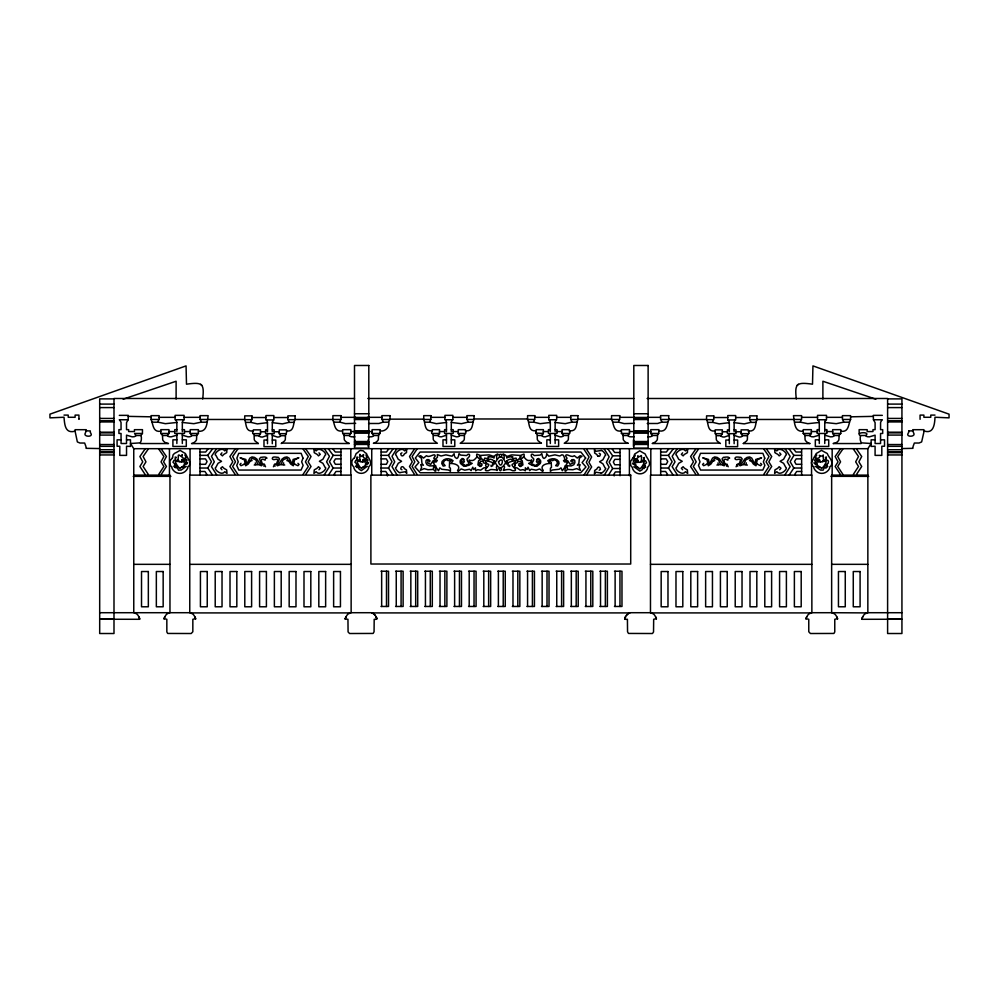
<?xml version="1.0" encoding="UTF-8"?>
<svg xmlns="http://www.w3.org/2000/svg" width="999" height="999" viewBox="0 0 999 999"><rect width="100%" height="100%" fill="white"/><g stroke="black" fill="none" stroke-linecap="round" stroke-linejoin="round"><path stroke-width="1.5" d="M811.862 612.712L832.167 612.712L834.215 613.736A5.894 5.894 0 0 1 835.976 615.459L836.8 616.883A13.274 13.274 0 0 1 837.499 618.643L834.777 619.293L834.764 631.942L833.928 633.453L810.414 633.516L808.778 631.768L808.765 619.293L806.031 618.643A13.274 13.274 0 0 1 806.73 616.883L807.554 615.459A5.894 5.894 0 0 1 809.315 613.736L811.862 612.712L811.9 475.124L650.474 475.124L650.474 612.712L653.046 613.736A5.894 5.894 0 0 1 654.807 615.459L655.619 616.883A13.274 13.274 0 0 1 656.331 618.643L653.671 619.293L653.533 631.942L652.472 633.516L628.471 633.441L627.547 631.768L627.422 619.293C621.503 620.579 627.622 612.412 630.706 612.712L650.474 612.712M887.611 619.243L901.935 619.243L862.012 619.293L862 618.643A13.274 13.274 0 0 1 862.699 616.883L863.523 615.459A5.894 5.894 0 0 1 865.271 613.736L867.844 612.712L867.869 475.124L831.643 475.124L831.643 612.712M920.067 419.33L920.067 415.097L923.888 415.097L923.888 417.282L930.781 417.282L930.781 415.097L934.989 415.097M633.041 458.329L634.702 454.046A6.781 6.781 0 0 1 636.213 453.096L639.71 450.824L643.531 453.059A7.692 7.692 0 0 1 645.217 454.033C646.565 458.304 652.822 463.199 647.464 467.42A6.181 6.181 0 0 1 647.352 468.931C644.255 475.474 635.739 475.474 632.654 468.931A6.181 6.181 0 0 1 632.542 467.507L632.305 467.257A5.432 5.432 0 0 1 630.781 465.409L630.406 461.625L632.966 457.917M493.756 460.976L493.031 460.214A6.581 6.581 0 0 0 491.895 459.565L489.985 459.165L488.573 459.965A6.793 6.793 0 0 0 487.812 460.739L487.674 460.539A1.936 1.936 0 0 1 487.562 459.153L488.149 458.229A4.483 4.483 0 0 1 488.686 457.729L487.974 456.905A17.62 17.62 0 0 1 489.123 456.568L492.944 457.33A21.841 21.841 0 0 1 494.068 458.042L494.068 458.042A27.984 27.984 0 0 1 493.806 457.018L494.043 456.106A7.642 7.642 0 0 1 494.617 456.143L494.642 456.131A10.202 10.202 0 0 1 495.429 455.094L497.477 454.033A1.836 1.836 0 0 1 498.039 454.258L497.814 454.458A3.172 3.172 0 0 0 496.69 456.243L496.603 457.305A4.87 4.87 0 0 0 496.79 458.466L496.89 458.728M128.147 419.755L119.306 419.755A8.979 8.979 0 0 1 120.105 420.629L121.041 422.415L121.054 429.657L118.918 429.657L118.918 433.466L121.054 433.466L121.054 443.506L126.511 443.506L126.511 435.164L132.205 436.838A53.759 53.759 0 0 0 134.103 436.738L135.552 436.176A6.893 6.893 0 0 0 135.951 435.601L134.54 433.466L142.432 433.466L142.482 429.657L134.428 429.682L134.428 431.556L128.646 431.556L128.646 429.657L126.511 429.657L126.511 422.639L128.147 419.755L128.272 415.359L119.306 415.359M635.739 464.81L635.739 464.722A4.308 4.308 0 0 0 635.664 464.085M244.73 419.468L200.025 419.468L200.025 415.646L208.167 415.646C206.968 421.516 207.667 432.292 198.414 431.218M621.366 430.956C613.049 432.38 613.998 423.788 611.488 419.155L578.109 419.155M637.899 460.052L637.886 460.015A3.447 3.447 0 0 1 637.949 460.576L637.175 461.151A12.25 12.25 0 0 1 635.951 461.276L634.877 460.814L636.076 460.314A22.915 22.915 0 0 1 637.35 460.077L638.811 462.35L640.259 462.287A7.555 7.555 0 0 0 640.796 461.638L641.695 460.302L645.554 460.764L646.515 462.712L644.243 464.91A3.609 3.609 0 0 0 642.732 467.657L642.17 469.705L639.897 471.091L633.865 466.745L638.236 467.619M912.611 430.906L912.761 429.695L923.975 429.695M820.366 461.813L815.808 462.25L814.622 460.352L815.134 459.44C816.583 458.116 821.353 458.341 819.342 455.369C819.829 455.394 822.664 457.242 823.226 454.957C822.914 458.466 823.188 460.926 827.634 460.302L828.471 461.138L828.196 463.261L825.411 465.234L823.126 470.154L820.491 470.079L815.334 466.283L819.929 467.157M720.416 443.544L717.132 441.009A7.58 7.58 0 0 1 716.32 439.672L716.083 434.952A9.103 9.103 0 0 0 715.484 434.016L714.735 430.981C707.255 431.943 708.653 423.539 706.568 419.468L669.018 419.468M262.862 464.11L264.398 464.36L263.861 466.196M725.536 464.11L727.072 464.36L726.822 465.084M363.349 459.577L363.873 459.602A22.14 22.14 0 0 1 365.135 459.84L366.308 460.339L365.259 460.801A11.826 11.826 0 0 1 364.048 460.676L363.286 460.102A3.509 3.509 0 0 1 363.349 459.577L362.45 461.875L361.126 461.888A7.53 7.53 0 0 1 360.502 461.163L359.89 459.902M283.641 462.849L283.404 464.523L281.406 464.747A2.248 2.248 0 0 1 281.056 464.41L283.192 459.752L286.8 458.241L290.746 464.098L293.331 465.771L294.58 459.827L298.876 457.804L293.107 459.44L292.295 464.235L289.048 458.091L286.938 456.93L284.403 457.417L282.118 458.991L278.471 464.56L277.522 464.498L277.647 463.274L279.508 458.878L278.259 457.342C276.698 457.48 272.265 455.831 272.24 458.628C273.626 462.025 280.694 454.745 276.224 464.348L277.435 465.759L281.019 464.385M746.315 462.849L746.066 464.523L744.08 464.747A2.248 2.248 0 0 1 743.718 464.41L745.866 459.752L749.475 458.241L753.421 464.098L756.006 465.771L757.242 459.827L761.55 457.804L755.768 459.44L754.957 464.235L751.723 458.091L749.612 456.93L747.077 457.417L744.779 458.991L741.133 464.56L740.197 464.498L740.309 463.274L742.182 458.878L740.921 457.342C739.372 457.442 734.877 455.919 734.914 458.628C736.288 462.025 743.368 454.745 738.898 464.348L740.097 465.759L743.693 464.385M641.458 460.264C641.695 450.736 640.996 459.115 637.674 455.831C639.597 458.741 635.114 458.603 633.678 459.902L633.191 460.814L634.328 462.712L638.648 462.275M182.043 459.577L182.605 459.615A25.287 25.287 0 0 1 183.953 459.852L185.215 460.352L184.091 460.814A13.574 13.574 0 0 1 182.805 460.689L181.98 460.114A3.284 3.284 0 0 1 182.043 459.59L181.081 461.888L179.545 461.813A7.667 7.667 0 0 1 178.983 461.176L178.346 459.915M537.986 461.825L537.05 462.437L536.413 461.376L537.662 459.353L539.31 460.252L539.185 462.987L534.877 465.809L533.741 464.46C527.684 465.746 537.012 459.39 532.479 457.804C529.895 455.357 531.518 452.26 534.24 455.556L540.197 455.082L541.808 453.671C541.945 454.133 542.694 460.876 545.454 457.567A6.918 6.918 0 0 0 546.478 455.719L546.678 453.708L548.788 456.193L554.895 454.857L559.765 455.994C564.123 452.31 564.098 457.842 565.034 459.877M823.276 459.915L822.627 461.176A7.667 7.667 0 0 1 822.065 461.813L820.566 461.9L819.005 459.615A25.287 25.287 0 0 0 817.657 459.852L816.383 460.439L817.519 460.814A13.574 13.574 0 0 0 818.818 460.689L819.63 460.114A3.284 3.284 0 0 0 819.567 459.59L819.567 459.577M169.455 612.712L167.395 613.736A5.894 5.894 0 0 0 165.634 615.459L164.823 616.883A13.274 13.274 0 0 0 164.111 618.643L166.833 619.293L166.845 631.942L167.682 633.453L191.196 633.516L192.832 631.768L192.844 619.293L195.592 618.643A13.274 13.274 0 0 0 194.88 616.883L194.068 615.459A5.894 5.894 0 0 0 192.308 613.736L189.76 612.712L99.688 612.712M345.167 619.018L347.952 619.293L348.077 631.942L349.588 633.516L373.139 633.441L374.063 631.768L374.188 619.293C380.107 620.579 374.001 612.412 370.904 612.712L351.136 612.712L348.564 613.736A5.894 5.894 0 0 0 346.803 615.459L345.991 616.883A13.274 13.274 0 0 0 345.279 618.643L345.167 619.018A12.987 12.987 0 0 1 345.991 616.883M368.494 462.612L368.494 462.587A12.213 12.213 0 0 1 368.169 463.598L365.547 464.872A13.149 13.149 0 0 0 364.985 465.684L362.749 467.282A3.147 3.147 0 0 0 361.85 468.081C361.863 470.929 353.883 458.641 358.841 461.388A29.708 29.708 0 0 1 360.826 461.575M187.562 462.624L187.575 462.599A11.613 11.613 0 0 1 187.225 463.611L184.403 464.885A13.149 13.149 0 0 0 183.804 465.684L181.406 467.295A3.297 3.297 0 0 0 180.444 468.094C180.382 470.866 171.853 458.566 177.21 461.401A34.116 34.116 0 0 1 179.345 461.588M451.298 435.164L456.306 436.838A41.746 41.746 0 0 0 457.979 436.738L459.253 436.176A7.23 7.23 0 0 0 459.652 435.502L458.266 433.466L458.266 429.657L465.434 429.657L465.434 431.106M734.128 435.377L739.148 437.05A41.746 41.746 0 0 0 740.808 436.938L742.082 436.376A7.23 7.23 0 0 0 742.494 435.701L741.096 433.666L741.096 429.857L748.263 429.857L748.263 431.306M882.317 415.359L873.351 415.359L873.351 417.395L873.463 419.755L882.317 419.755A8.979 8.979 0 0 0 881.518 420.629L880.581 422.415L880.556 429.657L882.691 429.657L882.691 433.466L880.556 433.466L880.556 443.506L875.099 443.506L875.099 435.164L869.405 436.838A53.759 53.759 0 0 1 867.507 436.738L866.058 436.176A6.893 6.893 0 0 1 865.671 435.601C871.465 431.468 854.108 431.93 860.589 435.864A10.502 10.502 0 0 0 860.214 437.574L860.276 439.885A13.599 13.599 0 0 0 861.35 442.857L871.128 443.519L867.869 448.688L867.869 475.274M824.749 435.164L830.444 436.838A53.759 53.759 0 0 0 832.342 436.738L833.778 436.176A7.093 7.093 0 0 0 834.24 435.502L832.666 433.466L832.666 429.657L840.808 429.657L840.808 433.466L832.666 433.466M357.992 457.23L357.255 458.116A1.523 1.523 0 0 0 357.13 458.516M503.933 458.728L504.02 458.466A4.87 4.87 0 0 0 504.22 457.305L504.133 456.243A3.172 3.172 0 0 0 503.009 454.458L502.772 454.258A1.836 1.836 0 0 1 503.346 454.033L505.382 455.094A10.202 10.202 0 0 1 506.181 456.131L506.206 456.143A7.642 7.642 0 0 1 506.78 456.106L507.005 457.018A27.984 27.984 0 0 1 506.755 457.967L506.743 458.042A21.841 21.841 0 0 1 507.879 457.33L511.688 456.568A17.62 17.62 0 0 1 512.862 456.88L512.125 457.729A4.483 4.483 0 0 1 512.662 458.229L513.261 459.153A1.936 1.936 0 0 1 513.136 460.539L513.024 460.739A6.793 6.793 0 0 0 512.25 459.965L510.826 459.165L508.916 459.565A6.581 6.581 0 0 0 507.779 460.214L507.08 461.001M275.075 466.196L274.563 464.348L276.086 464.11M737.749 466.196L737.237 464.348L738.748 464.11M99.688 448.563L86.089 448.326A20.854 20.854 0 0 0 85.877 446.353L84.653 443.044L79.932 443.019L77.36 441.933L75.025 430.906M644.218 458.991A1.511 1.511 0 0 0 644.093 458.591L644.417 457.467M176.299 457.242L175.512 458.129A1.449 1.449 0 0 0 175.387 458.516M726.623 465.522L726.535 466.196M826.235 458.516A1.449 1.449 0 0 0 826.111 458.129L826.435 457.005M479.57 456.943L480.169 456.306L480.969 456.943A2.597 2.597 0 0 1 480.869 457.779L479.508 458.891L478.271 458.017A3.784 3.784 0 0 1 477.922 457.367L476.948 456.431M399.937 472.639C399.6 473.776 393.369 467.195 396.191 467.27L398.214 463.324L401.586 461.288L398.214 459.253L396.191 455.307C393.181 454.582 401.411 445.879 404.645 450.886L406.743 449.188L406.506 451.923A3.884 3.884 0 0 1 406.518 452.597L404.233 454.033A2.622 2.622 0 0 1 403.084 455.644A1.374 1.374 0 0 1 401.173 455.244L400.711 453.658L401.948 452.822M601.198 450.474C601.66 449.275 607.754 455.856 604.969 455.781L602.934 459.727L599.562 461.763L602.934 463.811L604.969 467.757C608.004 467.732 601.46 474.013 601.223 473.114M386.963 475.412L387.575 474.225L385.789 471.466L381.094 471.466M387.425 475.886L388.024 474.7M206.169 475.424L206.805 474.238L204.932 471.478L199.975 471.478M666.845 475.424L667.482 474.238L665.609 471.478L660.664 471.478M381.094 468.032L388.511 468.032L392.008 461.675L388.449 455.357L381.094 455.357M620.067 455.831L612.712 455.831L609.153 462.15L612.649 468.506L620.067 468.506M199.975 468.032L207.78 468.032L211.463 461.688L207.717 455.369L199.975 455.369M660.664 468.032L668.468 468.032L672.152 461.688L668.406 455.369L660.664 455.369M272.777 421.029L273.738 419.955L273.838 415.559L265.946 415.559L265.946 419.955L273.738 419.955M340.959 455.369L333.204 455.369L329.458 461.688L333.142 468.032L340.959 468.032M801.635 455.369L793.893 455.369L790.147 461.688L793.83 468.032L801.635 468.032M604.283 475.162L609.153 467.132L606.418 462.312L609.153 456.793L604.283 449.15M584.19 474.7L589.06 466.958L586.313 462.3L589.06 456.98L584.19 449.612M586.775 474.7L591.645 466.958L588.911 462.3L591.645 456.98L586.775 449.612M608.291 475.387L612.649 468.506M396.865 448.676L392.008 456.318L394.742 461.838L392.008 466.658L396.865 474.675M324.338 474.687L329.458 466.67L326.573 461.85L329.458 456.331L324.338 448.688M785.027 474.687L790.147 466.67L787.262 461.85L790.147 456.331L785.027 448.688M158.816 474.238L163.898 466.496L161.039 461.838L163.898 456.518L158.816 449.15M161.351 474.238L166.433 466.496L163.574 461.838L166.433 456.518L161.351 449.15M853.433 474.238L858.516 466.496L855.656 461.838L858.516 456.518L853.433 449.15M856.643 474.238L861.712 466.496L858.853 461.838L861.712 456.518L856.643 449.15M251.698 419.667L250.986 421.391A2.36 2.36 0 0 0 251.124 422.427L257.355 423.888L267.52 422.664A5.582 5.582 0 0 0 266.346 419.942M430.694 419.468L429.982 421.191A2.36 2.36 0 0 0 430.119 422.215L436.351 423.688L446.516 422.452M534.527 419.468L533.828 421.191A2.36 2.36 0 0 0 533.966 422.215L540.184 423.688L550.349 422.452A6.219 6.219 0 0 0 549.85 420.829L548.876 419.755L548.776 415.359L556.668 415.359L556.668 419.755L548.876 419.755M713.523 419.667L712.824 421.391A2.36 2.36 0 0 0 712.961 422.427L719.18 423.888L729.345 422.664M414.373 449.138L409.515 456.506L412.25 461.825L409.515 466.483L414.373 474.225M416.958 449.138L412.1 456.506L414.835 461.825L412.1 466.483L416.958 474.225M500.487 457.055C495.704 454.046 504.82 452.784 500.849 456.993C498.351 454.72 491.383 471.253 494.368 460.839C499.175 471.091 502.16 468.943 506.78 460.889C507.854 470.404 503.821 455.556 500.487 456.968M303.172 474.238L308.291 466.496L305.419 461.838L308.291 456.518L303.172 449.15M305.894 474.238L311.026 466.496L308.142 461.838L311.026 456.518L305.894 449.15M763.86 474.238L768.98 466.496L766.096 461.838L768.98 456.518L763.86 449.15M766.583 474.238L771.703 466.496L768.818 461.838L771.703 456.518L766.583 449.15M328.546 474.925L333.142 468.032M789.235 474.925L793.83 468.032M216.596 448.688L211.463 456.331L214.348 461.85L211.463 466.67L216.596 474.687M677.272 448.688L672.152 456.331L675.037 461.85L672.152 466.67L677.272 474.687M536.725 459.415L538.673 458.466L540.459 460.364A3.971 3.971 0 0 1 540.234 463.548L536.925 466.333L532.38 465.422A63.299 63.299 0 0 1 529.92 464.148L528.633 463.336A2.76 2.76 0 0 0 529.52 463.236L530.956 462.05A5.869 5.869 0 0 0 531.543 460.776L531.73 459.84A3.771 3.771 0 0 1 530.781 460.489L528.059 460.477A9.016 9.016 0 0 1 526.298 459.577L524.45 457.642A4.371 4.371 0 0 0 523.701 456.955L522.889 457.367A3.784 3.784 0 0 1 522.539 458.017L521.316 458.891L519.942 457.779A2.597 2.597 0 0 1 519.855 456.943L520.641 456.306L521.253 456.943M144.98 449.15L139.897 456.518L142.757 461.838L139.897 466.496L144.98 474.238M148.189 449.15L143.107 456.518L145.966 461.838L143.107 466.496L148.189 474.238M840.259 449.15L835.176 456.518L838.036 461.838L835.176 466.496L840.259 474.238M842.806 449.15L837.724 456.518L840.584 461.838L837.724 466.496L842.806 474.238M235.027 449.15L229.907 456.518L232.792 461.838L229.907 466.496L235.027 474.238M237.75 449.15L232.63 456.518L235.514 461.838L232.63 466.496L237.75 474.238M695.716 449.15L690.596 456.518L693.481 461.838L690.596 466.496L695.716 474.238M698.438 449.15L693.318 456.518L696.203 461.838L693.318 466.496L698.438 474.238M253.346 431.306L253.346 429.857L260.514 429.857L260.514 433.666L259.116 435.701A7.23 7.23 0 0 0 259.528 436.376L260.801 436.938A41.746 41.746 0 0 0 262.475 437.05L267.482 435.377M432.342 431.106L432.342 429.657L439.51 429.657L439.51 433.466L438.111 435.502A7.23 7.23 0 0 0 438.524 436.176L439.797 436.738A41.746 41.746 0 0 0 441.471 436.838L446.478 435.164M536.188 431.106L536.188 429.657L543.356 429.657L543.356 433.466L541.957 435.502A7.23 7.23 0 0 0 542.37 436.176L543.643 436.738A41.746 41.746 0 0 0 545.304 436.838L550.324 435.164M715.184 431.306L715.184 429.857L722.352 429.857L722.352 433.666L720.953 435.701A7.23 7.23 0 0 0 721.365 436.376L722.639 436.938A41.746 41.746 0 0 0 724.3 437.05L729.32 435.377M388.449 455.357L393.144 448.676M388.898 448.676L386.488 452.023L381.268 452.023M434.827 467.057L435.152 467.994L436.213 467.345L435.676 465.721L433.791 465.571L433.366 469.33L435.064 471.191L435.864 470.941L435.714 469.493A1.361 1.361 0 0 1 436.538 468.019L438.499 470.754L439.822 467.857L441.708 469.28L448.489 469.992L450.449 471.278L450.362 468.094L449.338 467.42L449.587 462.2L451.198 460.414L448.064 460.676L446.865 459.69L444.418 460.639L443.206 463.174L445.167 465.684L443.194 466.083L441.783 463.586L442.107 461.476C444.592 457.879 449.937 458.004 453.071 460.664L450.861 463.524C453.821 463.261 461.838 465.259 457.567 470.517L458.191 471.466L461.138 468.931L464.76 470.167L469.642 469.243L471.141 470.654L472.777 467.207L473.701 469.605L475.462 467.794L475.624 470.841L477.684 469.642L480.631 470.167L483.741 467.932L486.463 467.457L485.614 465.272L486.313 463.349L483.853 463.074L482.792 461.263L480.919 461.263L478.896 463.648L480.107 465.659L481.53 465.571A2.685 2.685 0 0 0 481.905 465.059L481.98 463.911L480.819 463.474A1.698 1.698 0 0 0 480.369 463.723L480.369 463.723M578.109 418.968C576.011 423.414 577.497 431.605 569.942 430.769M757.105 419.18C755.007 423.613 756.493 431.818 748.938 430.981M207.717 455.369L212.675 448.688M668.406 455.369L673.363 448.688M158.928 419.468L158.129 421.191A2.098 2.098 0 0 0 158.292 422.215L165.359 423.688L176.898 422.452A5.295 5.295 0 0 0 175.562 419.742M340.809 419.468L340.01 421.191A2.098 2.098 0 0 0 340.172 422.215L345.467 423.613L355.694 423.339M619.48 419.468L618.681 421.191A2.098 2.098 0 0 0 618.831 422.215L624.138 423.613L634.365 423.339M801.348 419.468L800.549 421.191A2.098 2.098 0 0 0 800.711 422.215L807.779 423.688L819.317 422.452A5.682 5.682 0 0 0 818.743 420.829L817.657 419.755L826.498 419.755L826.498 415.359L817.532 415.359L817.532 419.755M923.975 430.906C933.516 434.365 934.702 424.363 934.989 417.245L949.05 417.857L949.05 414.16L812.936 365.896L812.512 384.19C796.528 381.968 794.542 383.466 796.303 398.951M208.192 448.688L205.657 452.023L200.162 452.023M668.88 448.688L666.345 452.023L660.851 452.023M465.884 430.644L465.884 433.004L464.935 434.09A8.829 8.829 0 0 0 464.485 434.827L464.285 439.46A7.58 7.58 0 0 1 463.486 440.809L460.202 443.281L541.421 443.269M523.601 456.893L523.876 456.431A2.71 2.71 0 0 0 524.1 455.869A2.248 2.248 0 0 0 524.175 454.97A2.572 2.572 0 0 0 523.926 454.108L520.491 455.444L511.875 454.882A18.132 18.132 0 0 0 508.528 455.969L507.23 456.605M168.956 433.466L160.814 433.466L160.814 429.657L168.956 429.657L168.956 433.466L167.37 435.502A7.093 7.093 0 0 0 167.832 436.176L169.281 436.738A53.759 53.759 0 0 0 171.179 436.838L176.86 435.164M344.368 435.452A77.035 77.035 0 0 0 349.063 435.477L350.836 433.466L350.836 429.657L342.694 429.657L342.694 431.106M621.49 433.191L621.353 429.657L629.495 429.657L629.495 433.466L627.909 435.502A7.093 7.093 0 0 0 628.371 436.176L629.82 436.738A53.759 53.759 0 0 0 631.718 436.838L634.128 436.763M743.256 443.544L810.139 443.544L809.078 443.306A11.776 11.776 0 0 1 807.929 442.719A7.093 7.093 0 0 1 806.593 441.77A7.443 7.443 0 0 1 805.107 439.922L804.869 435.289A8.654 8.654 0 0 0 804.345 434.553L803.271 433.529L803.233 429.657L811.375 429.657L811.375 433.466L809.789 435.502A7.093 7.093 0 0 0 810.251 436.176L811.7 436.738A53.759 53.759 0 0 0 813.598 436.838L819.292 435.164M273.414 466.77L274.538 464.36M736.088 466.77L737.212 464.36M257.892 464.41L255.744 459.752L252.148 458.241L248.202 464.098L245.617 465.771L244.368 459.827L240.06 457.804L245.841 459.44L246.653 464.235L249.9 458.091L252.01 456.93L254.545 457.417L256.83 458.991L260.477 464.56L261.426 464.498L261.301 463.274L259.428 458.878L260.689 457.342C262.512 457.38 265.522 456.193 266.983 458.116C264.098 458.541 265.672 459.727 265.135 460.127C260.727 457.53 260.439 460.402 262.725 464.348L261.513 465.759L257.917 464.385A2.248 2.248 0 0 1 257.542 464.747L255.544 464.523L255.307 462.887M720.566 464.41L718.418 459.752L714.809 458.241L710.863 464.098L708.279 465.771L707.042 459.827L702.734 457.804L708.516 459.44L709.327 464.235L712.562 458.091L714.672 456.93L717.207 457.417L719.505 458.991L723.151 464.56L724.088 464.498L723.975 463.274L722.102 458.878L723.351 457.342C725.174 457.38 728.196 456.193 729.645 458.116C726.773 458.541 728.333 459.727 727.809 460.127C723.401 457.53 723.101 460.402 725.386 464.348L724.188 465.759L720.591 464.385A2.248 2.248 0 0 1 720.204 464.747L718.219 464.523L717.981 462.887M669.018 419.155C666.795 423.951 667.394 432.317 659.228 430.956L658.329 434.003A9.041 9.041 0 0 0 657.617 434.94L657.33 439.647A7.443 7.443 0 0 1 655.844 441.508L655.232 442.008A11.776 11.776 0 0 1 653.358 443.044L652.484 443.306M850.586 419.468L842.444 419.468L842.444 415.646L850.586 415.646L850.586 419.468C848.263 424.213 849 432.592 840.808 431.218M481.493 465.621L480.194 466.558L477.897 464.897L478.571 460.739L481.73 458.728L483.853 460.651L484.74 458.116L487.774 458.703M288.087 419.667L288.798 421.391A2.36 2.36 0 0 1 288.661 422.427L282.43 423.888L272.265 422.664A6.219 6.219 0 0 1 272.777 421.029M284.715 465.047L283.054 464.747M570.928 419.468L571.628 421.191A2.36 2.36 0 0 1 571.49 422.215L565.272 423.688L555.107 422.452A5.582 5.582 0 0 1 556.281 419.742M747.389 465.047L745.716 464.747M244.493 463.598L244.418 463.673A19.331 19.331 0 0 1 243.519 464.572L241.021 465.696L239.897 464.498L241.009 463.324M707.155 463.598L707.08 463.673A19.331 19.331 0 0 1 706.193 464.572L703.683 465.696L702.559 464.498L703.683 463.324M366.046 458.529L366.096 458.466A29.033 29.033 0 0 0 366.933 457.53L366.121 455.407A3.109 3.109 0 0 1 366.046 454.845L366.258 454.682M184.94 458.541L185.002 458.479A29.833 29.833 0 0 0 185.901 457.542L186.351 456.93L185.027 455.419A2.91 2.91 0 0 1 184.94 454.857L185.165 454.695M497.14 466.308C494.393 466.733 499.95 472.452 495.766 469.842C494.13 469.792 490.509 469.18 490.072 469.817L488.336 470.679C479.82 471.753 492.819 464.11 487.45 464.06C482.18 458.166 487.375 460.926 492.432 462.5L492.844 465.646L491.171 466.508L491.058 465.159M183.966 419.755L175.112 419.755L175.112 415.359L184.078 415.359L184.078 419.755L182.867 420.829A5.682 5.682 0 0 0 182.293 422.452L193.831 423.688L200.899 422.215A2.098 2.098 0 0 0 201.061 421.191L200.262 419.468M515.197 465.272L514.36 467.457L517.082 467.932L520.192 470.167L523.126 469.642L525.374 470.791L525.349 467.794L527.11 469.605L528.034 467.207L529.67 470.654L531.181 469.243L536.063 470.167L539.672 468.931L542.619 471.466L543.256 470.517C538.985 465.259 546.99 463.261 549.962 463.524L547.752 460.664C550.886 458.004 556.231 457.879 558.703 461.476L559.028 463.586L557.629 466.083L555.644 465.684L557.604 463.174L556.393 460.639L553.958 459.69L552.747 460.676L551.298 459.99L549.3 460.714L551.223 462.2L551.473 467.42L550.449 468.094L550.362 471.278L552.335 469.992L559.115 469.28L560.988 467.857L562.312 470.754L564.285 468.019A1.361 1.361 0 0 1 565.097 469.493L564.947 470.941L565.746 471.191L567.444 469.33L567.032 465.571L565.134 465.721L564.597 467.345L565.659 467.994L565.983 467.057M748.888 433.279L747.989 434.303A8.829 8.829 0 0 0 747.539 435.04L747.352 439.672A7.58 7.58 0 0 1 746.54 441.009L743.381 443.456M136.214 435.477A76.985 76.985 0 0 0 140.759 435.452L142.432 433.466M255.894 464.747L254.221 465.047M718.568 464.747L716.895 465.047M840.733 433.529L839.659 434.553A9.353 9.353 0 0 0 839.185 435.214L838.873 439.96A7.443 7.443 0 0 1 837.337 441.845A7.08 7.08 0 0 1 835.963 442.782L833.129 443.544L861.175 443.544M182.33 435.164L188.024 436.838A53.759 53.759 0 0 0 189.922 436.738L191.358 436.176A7.093 7.093 0 0 0 191.82 435.502L190.247 433.466L190.247 429.657L198.389 429.657L198.414 433.466L197.278 434.553A8.654 8.654 0 0 0 196.741 435.289L196.503 439.922A7.443 7.443 0 0 1 195.017 441.77A7.093 7.093 0 0 1 193.681 442.719A11.776 11.776 0 0 1 192.532 443.306L191.546 443.568L258.366 443.544M380.182 433.254L379.108 434.278A8.654 8.654 0 0 0 378.584 435.015L378.346 439.647A7.443 7.443 0 0 1 376.86 441.508A7.093 7.093 0 0 1 375.524 442.457A11.776 11.776 0 0 1 374.375 443.044L373.389 443.294L437.362 443.269L434.066 440.809A7.58 7.58 0 0 1 433.266 439.46L433.067 434.927A8.829 8.829 0 0 0 432.617 434.103L431.668 433.004L431.668 430.644M252.073 460.601L249.825 461.101M714.747 460.601L712.499 461.101M477.11 456.955L477.247 456.868A4.371 4.371 0 0 0 476.361 457.642L474.513 459.577A9.016 9.016 0 0 1 472.764 460.477L470.029 460.489A3.771 3.771 0 0 1 469.18 459.927L469.28 460.776A5.869 5.869 0 0 0 469.855 462.05L471.303 463.236A2.76 2.76 0 0 0 472.19 463.336L470.904 464.148A63.299 63.299 0 0 1 468.431 465.422L463.886 466.333L460.589 463.548A3.971 3.971 0 0 1 460.364 460.364L462.15 458.466L464.098 459.415M281.194 443.544L284.49 441.009A7.58 7.58 0 0 0 285.289 439.672L285.539 434.952A9.103 9.103 0 0 1 286.139 434.016L286.888 430.981C294.355 431.943 292.957 423.539 295.055 419.468L332.592 419.468M645.292 465.734L645.317 465.721A5.007 5.007 0 0 0 644.967 465.959L644.705 466.658A7.068 7.068 0 0 1 644.655 467.32A5.644 5.644 0 0 1 644.442 467.969L643.868 468.643L642.732 467.657M827.384 465.259L827.359 465.272A5.295 5.295 0 0 0 827.022 465.497L826.747 466.196A6.718 6.718 0 0 1 826.697 466.858A5.445 5.445 0 0 1 826.473 467.495L825.861 468.181L824.674 467.195M289.111 461.101L286.863 460.601M751.785 461.101L749.537 460.601M564.51 460.077L563.498 460.589L564.61 461.975C572.714 461.638 559.79 466.183 571.278 465.909L573.801 464.76L574.875 462.674L574.787 460.626L573.801 459.627L571.965 459.677M123.164 399.2L176.111 381.243L176.111 399.051M644.655 467.332L645.679 466.983M826.697 466.858L827.771 466.521M513.036 458.703L516.071 458.116L516.958 460.651L519.08 458.728L522.24 460.739L522.927 464.897L520.629 466.558L519.33 465.621A2.685 2.685 0 0 1 518.918 465.059L518.831 463.911L520.004 463.474A1.698 1.698 0 0 1 520.454 463.723L520.479 463.761M78.933 419.33L79.308 418.643M429.558 461.838L430.007 460.689L428.284 460.239L427.647 462.862L430.669 464.435L433.141 460.639L435.214 460.614L433.791 458.191L435.239 455.919C434.827 452.435 429.333 458.479 426.436 455.719L423.564 458.042L420.641 455.681L418.843 456.268L421.466 458.279L421.953 463.411L423.426 465.222L420.666 464.635L421.665 467.182L420.354 470.354L424.1 468.618L427.972 469.717L433.067 469.455M362.6 461.8L366.845 462.237L367.957 460.339L367.482 459.428C366.059 458.129 361.663 458.241 363.561 455.357L363.549 454.595L361.276 456.481L359.852 454.308L359.84 459.79L355.831 460.289L354.882 462.237C356.668 463.074 360.09 468.918 356.905 467.495A5.719 5.719 0 0 1 356.705 466.858A7.193 7.193 0 0 1 356.655 466.183L356.393 465.484A4.92 4.92 0 0 0 356.081 465.259L356.081 465.259M181.681 467.157L186.214 466.421L181.131 470.079L178.484 470.154C177.21 466.758 176.648 468.294 175.15 467.495A5.445 5.445 0 0 1 174.925 466.87A6.718 6.718 0 0 1 174.875 466.196L174.588 465.497A5.295 5.295 0 0 0 174.251 465.272L174.251 465.272M599.2 470.229L600.449 469.405L599.974 467.807A1.374 1.374 0 0 0 598.076 467.407M221.94 452.834L220.679 454.383L222.452 455.881C223.976 453.746 225.1 453.833 226.761 452.609A3.696 3.696 0 0 0 226.748 451.973L226.998 449.2L224.787 450.899C221.503 445.741 212.612 454.695 215.884 455.319L218.019 459.265L221.566 461.301L218.019 463.336L215.884 467.282C212.949 468.231 221.266 476.673 224.787 471.703L226.998 473.401L226.736 470.666A3.696 3.696 0 0 0 226.761 469.992C225.087 468.756 223.963 468.856 222.452 466.72L220.679 468.219L221.94 469.767M318.981 469.767L320.254 468.219L318.469 466.72C316.995 468.818 315.809 468.781 314.173 469.992A3.696 3.696 0 0 0 314.185 470.629L313.936 473.401L316.146 471.703C319.48 476.823 328.271 467.982 325.05 467.282L322.914 463.336L319.368 461.301L322.914 459.265L325.05 455.319C328.234 454.545 319.48 445.816 316.146 450.899L313.936 449.2L314.185 451.973A3.696 3.696 0 0 0 314.173 452.609C315.759 453.896 317.02 453.696 318.469 455.881L320.254 454.383L318.981 452.834M682.629 452.834L681.355 454.383L683.141 455.881C684.59 453.696 685.851 453.896 687.449 452.609A3.696 3.696 0 0 0 687.424 451.973L687.674 449.2L685.476 450.899C682.18 445.916 673.326 454.582 676.56 455.319L678.696 459.265L682.255 461.301L678.696 463.336L676.56 467.282C673.613 468.206 681.955 476.698 685.476 471.703L687.674 473.401L687.424 470.666A3.696 3.696 0 0 0 687.449 469.992C685.776 468.781 684.652 468.843 683.141 466.72L681.355 468.219L682.629 469.767M779.67 469.767L780.943 468.219L779.158 466.72C777.672 468.818 776.498 468.781 774.849 469.992A3.696 3.696 0 0 0 774.874 470.629L774.625 473.401L776.822 471.703C780.406 476.673 788.698 468.181 785.738 467.282L783.603 463.336L780.057 461.301L783.603 459.265L785.738 455.319C788.948 454.62 780.169 445.766 776.822 450.899L774.625 449.2L774.874 451.973A3.696 3.696 0 0 0 774.849 452.609C776.448 453.896 777.709 453.696 779.158 455.881L780.943 454.383L779.67 452.834M601.173 473.051L595.941 472.227L594.405 473.863L594.655 471.128A3.884 3.884 0 0 1 594.63 470.454L596.915 469.018A2.622 2.622 0 0 1 598.076 467.407M100.037 421.953L113.998 421.928M293.868 422.315L293.606 422.327A52.31 52.31 0 0 1 288.961 422.377M472.989 422.09L472.602 422.127A52.31 52.31 0 0 1 467.957 422.177M576.698 422.102L576.435 422.127A52.31 52.31 0 0 1 571.79 422.177M755.831 422.302L755.431 422.327A52.31 52.31 0 0 1 750.786 422.377M206.968 422.09L206.518 422.127A67.433 67.433 0 0 1 201.249 422.177M423.501 419.155L390.122 419.155L388.399 422.127A67.433 67.433 0 0 1 383.129 422.177M667.507 422.09L667.057 422.127A67.433 67.433 0 0 1 661.788 422.177M849.387 422.09L848.938 422.127A67.433 67.433 0 0 1 843.668 422.177M258.966 435.676L259.016 435.676A59.753 59.753 0 0 1 254.82 435.651M437.962 435.477L438.012 435.477A59.753 59.753 0 0 1 433.816 435.452M541.795 435.477L541.845 435.477A59.753 59.753 0 0 1 537.662 435.452M720.791 435.676L720.841 435.676A59.753 59.753 0 0 1 716.658 435.651M167.183 435.477L167.245 435.477A77.035 77.035 0 0 1 162.487 435.452M627.784 435.477L627.722 435.477A77.035 77.035 0 0 1 623.026 435.452M809.602 435.477L809.665 435.477A77.035 77.035 0 0 1 804.907 435.452M354.907 436.85L353.047 436.838A53.759 53.759 0 0 1 351.161 436.738L349.712 436.176A7.093 7.093 0 0 1 349.25 435.502L349.25 435.502M647.889 436.863L648.563 436.838A53.759 53.759 0 0 0 650.461 436.738L651.91 436.176A7.093 7.093 0 0 0 652.372 435.502L650.786 433.466L650.786 429.657L658.928 429.657L658.928 431.106M850.586 416.82L873.351 416.371M652.297 443.544L719.617 443.094M380.257 430.956C385.227 431.83 389.76 427.01 388.773 422.115M465.884 430.769C473.476 431.655 471.915 423.289 474.125 418.968L527.497 418.968C529.757 423.289 528.096 431.643 535.739 430.769M133.217 476.361L170.904 476.323M354.495 398.489L113.998 398.489L113.998 633.516L99.688 633.516L99.688 398.888L113.998 398.888M367.807 398.489L633.803 398.489M647.115 398.489L887.611 398.489L887.611 633.516L901.935 633.516L901.935 398.888L887.611 398.888M99.688 404.096L113.998 404.096M887.611 404.096L901.935 404.096M99.688 407.592L113.998 407.592M887.611 407.592L901.935 407.592M354.495 413.748L368.806 413.748M633.803 413.748L648.126 413.748M64.011 415.097L68.219 415.097L68.219 417.282L75.112 417.282L75.112 415.097L78.933 415.097L78.933 418.756M159.166 417.332L175.112 417.332M184.078 417.332L200.025 417.332M341.046 417.332L355.544 417.332M367.407 417.332L381.905 417.332M430.894 417.332L444.942 417.332M452.834 417.332L466.883 417.332M534.74 417.332L548.776 417.332M556.668 417.332L570.716 417.332M619.705 417.332L634.203 417.332M647.514 417.332L660.564 417.332M801.585 417.332L817.532 417.332M826.498 417.332L842.444 417.332M251.898 417.532L265.946 417.532M273.838 417.532L287.887 417.532M354.495 417.445L368.806 417.445M633.803 417.445L648.126 417.445M713.736 417.532L727.771 417.532M735.664 417.532L749.712 417.532M99.688 418.431L113.998 418.431M887.611 418.431L901.935 418.431M354.495 418.743L368.806 418.743M633.803 418.743L648.126 418.743M151.024 419.468L159.166 419.468L159.166 415.646L151.024 415.646L151.024 419.468C153.346 424.213 152.61 432.592 160.814 431.218M354.495 419.53L368.806 419.53M633.803 419.53L648.126 419.53M756.88 419.468L801.585 419.468L801.585 415.646L793.443 415.646C794.592 421.541 793.968 432.28 803.208 431.218M99.688 420.766L113.998 420.766M887.611 420.766L901.935 420.766M887.611 421.928L901.935 421.928M75.025 429.695L86.239 429.695L86.389 430.906M176.86 429.657L174.738 429.657L174.738 433.466L184.465 433.466L184.465 429.657L182.33 429.657M446.478 429.657L444.605 429.657L444.605 433.466L453.171 433.466L453.171 429.657L451.298 429.657M550.324 429.657L548.439 429.657L548.439 433.466L557.005 433.466L557.005 429.657L555.132 429.657M819.292 429.657L817.157 429.657L817.157 433.466L826.885 433.466L826.885 429.657L824.749 429.657M267.482 429.857L265.609 429.857L265.609 433.666L274.176 433.666L274.176 429.857L272.302 429.857M729.32 429.857L727.434 429.857L727.434 433.666L736.001 433.666L736.001 429.857L734.128 429.857M354.495 430.794L368.806 430.794M633.803 430.794L648.126 430.794M168.956 431.556L174.738 431.556M184.465 431.556L190.247 431.556M350.836 431.556L355.169 431.556M367.782 431.556L372.115 431.556M439.51 431.556L444.605 431.556M453.171 431.556L458.266 431.556M543.356 431.556L548.439 431.556M557.005 431.556L562.1 431.556M629.495 431.556L633.828 431.556M647.889 431.556L650.786 431.556M811.375 431.556L817.157 431.556M826.885 431.556L832.666 431.556M260.514 431.768L265.609 431.768M274.176 431.768L279.27 431.768M722.352 431.768L727.434 431.768M736.001 431.768L741.096 431.768M99.688 432.205L113.998 432.205M354.495 432.255L368.806 432.255M633.803 432.255L648.126 432.255M887.611 432.205L901.935 432.205M99.688 432.879L113.998 432.879M887.611 432.879L901.935 432.879M354.495 433.179L368.806 433.179M535.739 430.644L535.851 433.004M633.803 433.179L648.126 433.179M252.672 433.216L252.672 430.856M380.119 433.191L380.257 429.657L372.115 429.657L372.115 433.466L373.713 435.464A7.093 7.093 0 0 1 373.239 436.176L371.79 436.738A53.759 53.759 0 0 1 369.905 436.838L368.044 436.85M748.825 433.216L748.938 430.856M190.247 433.466L198.414 433.466M332.592 419.155C334.827 423.951 334.228 432.317 342.382 430.956L342.732 433.466L350.836 433.466M372.115 433.466L380.132 433.466M432.455 433.466L439.51 433.466M458.266 433.466L465.309 433.466M535.789 433.067L543.356 433.466M569.268 431.106L569.268 429.657L562.1 429.657L562.1 433.466L569.155 433.466M621.49 433.466L629.495 433.466M650.786 433.466L658.791 433.466M803.208 433.466L811.375 433.466M253.459 433.666L260.514 433.666M286.438 431.306L286.438 429.857L279.27 429.857L279.27 433.666L286.313 433.666M715.296 433.666L722.352 433.666M741.096 433.666L748.151 433.666M99.688 435.077L113.998 435.077M887.611 435.077L901.935 435.077M121.054 439.835L117.083 439.835L117.083 446.241L119.805 446.241L119.805 455.382L126.536 455.382L126.536 446.241L130.482 446.441L130.482 439.835L126.511 439.835M176.86 439.835L172.902 439.835L172.902 446.441L186.301 446.441L186.301 439.835L182.33 439.835M446.478 439.835L442.982 439.835L442.982 446.441L454.782 446.441L454.782 439.835L451.298 439.835M550.324 439.835L546.828 439.835L546.828 446.441L558.628 446.441L558.628 439.835L555.132 439.835M819.292 439.835L815.321 439.835L815.321 446.441L828.72 446.441L828.72 439.835L824.749 439.835M875.099 439.835L871.128 439.835L871.14 446.441L875.087 446.241L875.087 455.382L881.817 455.382L881.817 446.241L884.527 446.241L884.527 439.835L880.556 439.835M267.482 440.047L263.986 440.047L263.986 446.653L275.786 446.653L275.786 440.047L272.302 440.047M729.32 440.047L725.823 440.047L725.823 446.653L737.624 446.653L737.624 440.047L734.128 440.047M354.495 441.521L368.806 441.521M633.803 441.521L648.126 441.521M354.495 442.632L368.806 442.632M633.803 442.632L648.126 442.632M140.447 443.544L168.481 443.544L165.647 442.782A7.08 7.08 0 0 1 164.286 441.845A7.443 7.443 0 0 1 162.737 439.96L162.437 435.214A9.353 9.353 0 0 0 161.95 434.553L160.876 433.529M354.495 444.056L368.806 444.056M633.803 444.056L648.126 444.056M99.688 444.555L113.998 444.555M354.495 444.455L368.806 444.455M633.803 444.455L648.126 444.455M887.611 444.555L901.935 444.555M99.688 446.341L113.998 446.341M887.611 446.341L901.935 446.341M902.072 448.563L912.911 448.326A20.854 20.854 0 0 1 913.123 446.353L914.347 443.044L919.068 443.019L921.64 441.933L924.087 431.206M140.934 435.576L141.034 435.864A10.502 10.502 0 0 1 141.396 437.574L141.334 439.885A13.599 13.599 0 0 1 140.26 442.857L130.482 443.519L133.754 448.688L867.869 448.688M99.688 449.737L113.998 449.737M887.611 449.737L901.935 449.737M99.688 451.81L113.998 451.81M887.611 451.81L901.935 451.81M340.759 452.023L335.277 452.023L332.729 448.688M801.448 452.023L795.953 452.023L793.418 448.688M619.88 452.497L614.672 452.497L612.262 449.15M99.688 452.672L113.998 452.672M887.611 452.672L901.935 452.672M99.688 454.945L113.998 454.945M887.611 454.945L901.935 454.945M200.162 458.891L205.469 458.891L207.08 461.55L205.557 464.298L199.975 464.298M340.759 458.891L335.464 458.891L333.841 461.55L335.364 464.298L340.959 464.298M381.268 458.878L386.301 458.878L387.837 461.538L386.401 464.285L381.094 464.285M660.851 458.891L666.146 458.891L667.769 461.55L666.246 464.298L660.664 464.298M801.448 458.891L796.153 458.891L794.53 461.55L796.053 464.298L801.635 464.298M619.88 459.353L614.847 459.353L613.311 462.013L614.76 464.76L620.067 464.76M340.959 471.478L336.001 471.478L334.128 474.238L334.765 475.424M801.635 471.478L796.69 471.478L794.817 474.238L795.454 475.424M620.067 471.94L615.359 471.94L613.586 474.7L614.185 475.886M169.967 612.712L169.967 475.124L133.754 475.124L133.766 564.335L169.967 564.335M351.136 612.712L351.136 475.124L189.71 475.124L189.76 564.335L351.136 564.335M650.474 564.335L811.862 564.335M831.643 564.335L867.844 564.335M381.006 571.228L388.524 571.228L388.524 606.468L381.006 606.468M395.592 571.228L403.121 571.228L403.121 606.468L395.592 606.468M410.189 571.228L417.707 571.228L417.707 606.468L410.189 606.468M424.775 571.228L432.305 571.228L432.305 606.468L424.775 606.468M439.373 571.228L446.89 571.228L446.89 606.468L439.373 606.468M453.958 571.228L461.476 571.228L461.476 606.468L453.958 606.468M468.556 571.228L476.073 571.228L476.073 606.468L468.556 606.468M483.141 571.228L490.659 571.228L490.659 606.468L483.141 606.468M497.727 571.228L505.257 571.228L505.257 606.468L497.727 606.468M512.325 571.228L519.842 571.228L519.842 606.468L512.325 606.468M526.91 571.228L534.44 571.228L534.44 606.468L526.91 606.468M541.508 571.228L549.025 571.228L549.025 606.468L541.508 606.468M556.093 571.228L563.623 571.228L563.623 606.468L556.093 606.468M570.691 571.228L578.209 571.228L578.209 606.468L570.691 606.468M585.277 571.228L592.807 571.228L592.807 606.468L585.277 606.468M599.875 571.228L607.392 571.228L607.392 606.468L599.875 606.468M614.46 571.228L621.977 571.228L621.977 606.468L614.46 606.468M867.844 612.712L901.935 612.712M190.534 612.911L350.337 612.911M371.715 612.911L629.907 612.911M651.286 612.911L811.076 612.911M113.998 619.243L99.688 619.243L139.61 619.293L139.623 618.643A13.274 13.274 0 0 0 138.911 616.883L138.099 615.459A5.894 5.894 0 0 0 136.339 613.736L134.578 612.911M830.918 476.323L868.73 476.361M431.668 430.769C424.113 431.605 425.599 423.414 423.501 418.968M252.672 430.981C245.117 431.818 246.603 423.613 244.505 419.18M281.993 443.094L349.325 443.544M832.167 612.712L867.045 612.911M128.272 416.371L151.024 416.82M834.365 435.477L834.427 435.477A77.035 77.035 0 0 0 839.135 435.452M652.484 435.477L652.547 435.477A77.035 77.035 0 0 0 657.255 435.452M373.826 435.477L373.888 435.477A77.035 77.035 0 0 0 378.584 435.452M191.945 435.477L192.008 435.477A77.035 77.035 0 0 0 196.716 435.452M742.607 435.676L742.657 435.676A59.753 59.753 0 0 0 746.79 435.651M563.611 435.477L563.661 435.477A59.753 59.753 0 0 0 567.794 435.452M459.765 435.477L459.815 435.477A59.753 59.753 0 0 0 463.961 435.452M280.769 435.676L280.819 435.676A59.753 59.753 0 0 0 284.965 435.651M528.758 422.102L529.02 422.127A52.31 52.31 0 0 0 533.666 422.177M245.916 422.315L246.179 422.327A52.31 52.31 0 0 0 250.824 422.377M647.227 423.489L657.592 423.489L661.45 422.215A2.098 2.098 0 0 0 661.6 421.191L660.801 419.468M368.556 423.489L378.921 423.489L382.779 422.215A2.098 2.098 0 0 0 382.942 421.191L382.142 419.468M794.642 422.09L795.092 422.127A67.433 67.433 0 0 0 800.374 422.177M612.762 422.09L613.211 422.127A67.433 67.433 0 0 0 618.493 422.177M334.103 422.09L334.553 422.127A67.433 67.433 0 0 0 339.822 422.177M152.223 422.09L152.672 422.127A67.433 67.433 0 0 0 157.954 422.177M74.913 431.206C64.985 433.903 64.635 424.35 64.011 417.245L49.95 417.857L49.95 414.16L186.064 365.896L186.488 384.19C202.472 381.968 204.458 383.466 202.697 398.951M707.617 422.302L708.016 422.327A52.31 52.31 0 0 0 712.662 422.377M424.787 422.09L425.174 422.127A52.31 52.31 0 0 0 429.82 422.177M363.012 467.145L367.295 466.271L361.376 470.616L359.141 469.23L358.591 467.182M822.277 461.588A34.116 34.116 0 0 1 824.4 461.401C829.757 458.566 821.228 470.866 821.166 468.094A3.297 3.297 0 0 0 820.204 467.295L817.806 465.684A13.149 13.149 0 0 0 817.207 464.885L814.397 463.611A11.613 11.613 0 0 1 814.06 462.624L814.048 462.624M640.459 462.062A30.794 30.794 0 0 1 642.482 461.863C647.539 459.103 639.422 471.391 639.41 468.556A3.184 3.184 0 0 0 638.498 467.757L636.213 466.158A13.137 13.137 0 0 0 635.651 465.347L632.979 464.073A12.05 12.05 0 0 1 632.654 463.086L632.654 463.086M541.371 443.269L538.136 440.809A7.58 7.58 0 0 1 537.325 439.46L537.125 434.927A8.829 8.829 0 0 0 536.688 434.103L536.263 433.529M258.316 443.481L255.07 441.009A7.58 7.58 0 0 1 254.27 439.672L254.071 435.04A8.829 8.829 0 0 0 253.621 434.303L252.735 433.279M601.173 450.487L595.941 451.298L594.405 449.662L594.642 452.435A3.884 3.884 0 0 0 594.63 453.071L596.915 454.508A2.622 2.622 0 0 0 598.076 456.131M399.987 472.577L405.219 471.753L406.743 473.389L406.506 470.654A3.884 3.884 0 0 0 406.518 469.98L404.233 468.543A2.622 2.622 0 0 0 403.084 466.933A1.374 1.374 0 0 0 401.173 467.332L400.711 468.918L401.948 469.755M599.2 453.296L600.449 454.133L599.974 455.719A1.374 1.374 0 0 1 598.076 456.118M509.752 465.159L509.64 466.508L507.967 465.646L508.391 462.5C514.26 460.564 519.268 458.191 512.887 464.098C508.853 464.885 520.804 471.528 512.487 470.679L510.739 469.817C510.501 469.305 505.956 469.355 504.283 470.292C501.273 471.628 506.568 466.496 503.683 466.308M349.126 443.306L348.264 443.044A11.776 11.776 0 0 1 346.391 442.008L345.766 441.508A7.443 7.443 0 0 1 344.28 439.647L344.006 434.94A9.041 9.041 0 0 0 343.281 434.003L342.732 433.466M181.244 461.813L185.802 462.25L186.988 460.352L186.476 459.44C185.027 458.116 180.27 458.341 182.28 455.369L182.255 454.607L180.969 456.406C174.937 451.123 182.13 462.462 173.976 460.302L172.964 462.237L176.199 465.234L176.948 467.195M519.33 465.621L520.704 465.659L521.915 463.648L520.829 461.775L518.031 461.263C517.932 464.223 512.837 462.387 515.184 465.259M428.858 459.677L427.023 459.627L426.024 460.626L425.936 462.674L427.023 464.76L429.545 465.909C441.021 466.183 428.096 461.638 436.201 461.975L437.287 460.452L435.227 459.265L437.475 457.267L437.325 454.533L441.046 455.994L445.916 454.857L452.035 456.193L454.133 453.708L454.333 455.719A6.918 6.918 0 0 0 455.357 457.567C458.129 460.876 458.878 454.133 459.003 453.671L460.626 455.082L466.57 455.556C469.305 452.26 470.929 455.357 468.331 457.804C463.811 459.39 473.126 465.746 467.082 464.46L465.946 465.809L461.638 462.987L461.501 460.252L463.161 459.353L464.398 461.376L463.761 462.437L462.837 461.825M567.744 469.455L572.839 469.717L576.71 468.618L580.469 470.354L579.145 467.182L580.194 464.697L577.385 465.222L578.871 463.411L579.358 458.279L581.98 456.268L580.169 455.681L577.247 458.042L574.375 455.719C571.428 458.479 565.996 452.422 565.571 455.919L567.02 458.191L565.596 460.614L567.682 460.639L570.154 464.435L573.164 462.862L572.527 460.239L570.816 460.689L571.266 461.838M860.663 435.427L860.863 435.477A76.985 76.985 0 0 0 865.409 435.477M173.838 466.521L174.912 466.858M875.836 399.2L822.889 381.243L822.889 399.051M355.694 466.508L356.693 466.845M493.581 456.605L492.295 455.969A18.132 18.132 0 0 0 488.948 454.882L480.332 455.444L476.898 454.095A2.572 2.572 0 0 0 476.648 454.97A2.248 2.248 0 0 0 476.723 455.869A2.71 2.71 0 0 0 476.948 456.431M816.445 454.695L816.658 454.832A2.91 2.91 0 0 1 816.583 455.419L815.296 456.855L815.721 457.542A29.833 29.833 0 0 0 816.62 458.479L816.683 458.541M634.927 455.157L635.127 455.294A3.059 3.059 0 0 1 635.064 455.881L633.803 457.392L634.24 458.004A29.221 29.221 0 0 0 635.089 458.941L635.139 459.003M824.712 422.452L836.25 423.688L843.318 422.215A2.098 2.098 0 0 0 843.481 421.191L842.681 419.468M621.428 433.254L622.502 434.278A8.654 8.654 0 0 1 623.039 435.015L623.264 439.647A7.443 7.443 0 0 0 624.75 441.508A7.093 7.093 0 0 0 626.086 442.457A11.776 11.776 0 0 0 627.235 443.044L628.284 443.281L564.26 443.269L567.544 440.809A7.58 7.58 0 0 0 568.356 439.46L568.543 434.827A8.829 8.829 0 0 1 568.993 434.103L569.942 433.004L569.942 430.644M727.072 464.36L728.196 466.77M264.398 464.36L265.522 466.77M555.132 435.164L560.152 436.838A41.746 41.746 0 0 0 561.813 436.738L563.086 436.176A7.23 7.23 0 0 0 563.498 435.502L562.1 433.466M272.302 435.377L277.31 437.05A41.746 41.746 0 0 0 278.983 436.938L280.257 436.376A7.23 7.23 0 0 0 280.657 435.701L279.27 433.666M760.601 463.324L761.725 464.473L760.601 465.696L758.091 464.572A19.331 19.331 0 0 1 757.205 463.673L757.13 463.598M297.939 463.324L299.063 464.473L297.927 465.696L295.429 464.572A19.331 19.331 0 0 1 294.53 463.673L294.455 463.598M826.036 458.004L825.311 457.242M644.03 458.466L643.344 457.704M788.935 448.688L793.893 455.369M328.259 448.688L333.204 455.369M608.004 449.15L612.712 455.831M859.177 433.466L859.128 429.657L867.182 429.682L867.182 431.556L872.964 431.556L872.964 429.657L875.099 429.657L875.099 422.639L873.463 419.755M668.468 468.032L673.064 474.925M207.78 468.032L212.375 474.925M749.924 419.667L750.624 421.391A2.36 2.36 0 0 1 750.486 422.427L744.267 423.888L734.103 422.664A5.582 5.582 0 0 1 735.276 419.942M467.082 419.468L467.794 421.191A2.36 2.36 0 0 1 467.657 422.215L461.426 423.688L451.261 422.452A6.219 6.219 0 0 1 451.773 420.829L452.734 419.755L444.942 419.755L444.942 415.359L452.834 415.359L452.834 419.755M388.511 468.032L392.869 474.912M175.175 457.005L175.587 458.004M356.943 456.993L357.317 457.992M365.459 464.323L365.459 464.148A4.383 4.383 0 0 1 365.534 463.598M832.167 448.688L832.167 475.274M826.235 458.541L826.235 459.877M824.749 422.639L824.749 431.556M824.749 433.466L824.749 443.506M819.292 422.639L819.292 431.556M819.292 433.466L819.292 443.506M811.55 448.688L811.55 475.274M801.635 448.688L801.635 475.274M734.128 422.852L734.128 431.768M734.128 433.666L734.128 443.706M729.32 422.852L729.32 431.768M729.32 433.666L729.32 443.706M727.771 419.955L727.771 415.559L735.664 415.559L735.664 419.955L727.871 419.955L728.845 421.029A6.219 6.219 0 0 1 729.345 422.664M660.664 448.688L660.664 475.274M650.811 448.688L650.811 475.274M644.218 459.003L644.218 460.352M633.441 439.835L633.441 446.441M629.407 449.15L629.407 475.736M620.067 449.15L620.067 475.736M619.954 571.228L619.954 606.468M615.122 571.228L615.122 606.468M605.357 571.228L605.357 606.468M600.524 571.228L600.524 606.468M590.771 571.228L590.771 606.468M585.938 571.228L585.938 606.468M576.186 571.228L576.186 606.468M571.341 571.228L571.341 606.468M561.588 571.228L561.588 606.468M556.755 571.228L556.755 606.468M555.132 422.639L555.132 431.556M555.132 433.466L555.132 443.506M550.324 422.639L550.324 431.556M550.324 433.466L550.324 443.506M547.002 571.228L547.002 606.468M542.157 571.228L542.157 606.468M532.405 571.228L532.405 606.468M527.572 571.228L527.572 606.468M517.819 571.228L517.819 606.468M512.986 571.228L512.986 606.468M503.221 571.228L503.221 606.468M498.389 571.228L498.389 606.468M488.636 571.228L488.636 606.468M483.803 571.228L483.803 606.468M474.038 571.228L474.038 606.468M469.205 571.228L469.205 606.468M459.453 571.228L459.453 606.468M454.62 571.228L454.62 606.468M451.298 422.639L451.298 431.556M451.298 433.466L451.298 443.506M446.478 422.639L446.478 431.556M446.478 433.466L446.478 443.506M444.855 571.228L444.855 606.468M440.022 571.228L440.022 606.468M430.269 571.228L430.269 606.468M425.437 571.228L425.437 606.468M415.684 571.228L415.684 606.468M410.839 571.228L410.839 606.468M401.086 571.228L401.086 606.468M396.253 571.228L396.253 606.468M386.501 571.228L386.501 606.468M381.655 571.228L381.655 606.468M381.094 448.676L381.094 475.262M371.74 448.676L371.74 475.262M368.181 439.835L368.181 446.441M357.13 458.529L357.13 459.865M354.77 439.835L354.77 446.441M350.799 448.688L350.799 475.274M340.959 448.688L340.959 475.274M272.302 422.852L272.302 431.768M272.302 433.666L272.302 443.706M267.482 422.852L267.482 431.768M267.482 433.666L267.482 443.706M199.975 448.688L199.975 475.274M190.072 448.688L190.072 475.274M189.76 564.335L189.76 612.712M182.33 422.639L182.33 431.556M182.33 433.466L182.33 443.506M176.86 422.639L176.86 431.556M176.86 433.466L176.86 443.506M175.374 458.541L175.374 459.877M169.455 448.688L169.455 475.274M133.766 564.335L133.766 612.712M133.754 448.688L133.754 475.274M373.476 613.736A5.894 5.894 0 0 1 375.237 615.459M376.76 618.643A13.274 13.274 0 0 0 376.049 616.883A12.987 12.987 0 0 1 376.873 619.018M655.619 616.883A12.987 12.987 0 0 1 656.443 619.018M836.787 616.883A12.987 12.987 0 0 1 837.612 619.018M194.88 616.883A12.987 12.987 0 0 1 195.704 619.018M138.911 616.883A12.987 12.987 0 0 1 139.735 619.018M626.385 615.459A5.894 5.894 0 0 1 628.134 613.736M624.862 618.643A13.274 13.274 0 0 1 625.561 616.883A12.987 12.987 0 0 0 624.75 619.018M163.998 619.018A12.987 12.987 0 0 1 164.823 616.883M805.918 619.018A12.987 12.987 0 0 1 806.73 616.883M861.887 619.018A12.987 12.987 0 0 1 862.699 616.883M634.065 463.499A3.846 3.846 0 0 0 634.315 464.06L634.515 464.31A5.057 5.057 0 0 0 634.902 464.635M367.108 463.012A3.884 3.884 0 0 1 366.858 463.586L366.733 463.761A4.995 4.995 0 0 1 366.283 464.16M824.737 422.452A5.295 5.295 0 0 1 826.061 419.742M445.342 419.742A5.582 5.582 0 0 1 446.478 422.465M815.534 463.024A3.746 3.746 0 0 0 815.808 463.598L816.021 463.848A5.27 5.27 0 0 0 816.42 464.173M817.219 463.611A4.108 4.108 0 0 1 817.307 464.16L817.294 464.335A1.261 1.261 0 0 1 817.12 464.76M186.076 463.024A3.746 3.746 0 0 1 185.814 463.598L185.589 463.848A5.27 5.27 0 0 1 185.19 464.173M184.39 463.611A4.108 4.108 0 0 0 184.303 464.16L184.328 464.423A1.261 1.261 0 0 0 184.49 464.76M797.227 385.202A4.246 4.246 0 0 1 798.388 384.303M200.612 384.303A4.246 4.246 0 0 1 201.773 385.202M630.731 475.124L630.706 564.023L370.904 564.023L370.879 475.124L630.731 475.124M908.703 430.906L908.69 432.604A5.619 5.619 0 0 0 908.103 433.304C905.656 437.05 914.322 437.062 914.085 434.09L912.799 430.906L908.703 430.906M172.502 457.829L169.718 461.163L170.105 464.947A5.532 5.532 0 0 0 171.716 466.795L171.953 466.958A5.882 5.882 0 0 0 172.09 468.456C175.437 475.037 184.216 475.037 187.562 468.456A5.882 5.882 0 0 0 187.675 467.045L187.937 466.795A5.532 5.532 0 0 0 189.535 464.947A5.157 5.157 0 0 0 190.135 462.512L185.414 453.583A7.218 7.218 0 0 0 183.816 452.634L180.12 450.362L176.111 452.597A8.242 8.242 0 0 0 174.338 453.558L173.052 454.932L172.502 457.829M354.445 457.817C351.086 459.69 350.799 464.847 353.946 467.033A6.294 6.294 0 0 0 354.058 468.444C357.068 474.987 365.484 474.987 368.494 468.444A6.294 6.294 0 0 0 368.606 467.033C373.788 462.774 367.857 457.904 366.483 453.571A6.631 6.631 0 0 0 364.997 452.622L363.324 450.886L360.564 450.462A4.558 4.558 0 0 0 358.429 451.673L357.804 452.584A7.517 7.517 0 0 0 356.156 453.558L354.445 457.817M814.385 457.055L811.488 462.512A5.157 5.157 0 0 0 812.075 464.947A5.532 5.532 0 0 0 813.686 466.795L813.923 466.958A5.882 5.882 0 0 0 814.06 468.456C817.394 475.037 826.173 475.037 829.532 468.456A5.882 5.882 0 0 0 829.645 467.045L829.894 466.795A5.532 5.532 0 0 0 831.505 464.947C833.228 460.327 828.533 457.48 827.284 453.571A8.242 8.242 0 0 0 825.511 452.597L821.49 450.362L817.806 452.634A7.218 7.218 0 0 0 816.208 453.583L814.385 457.055M86.201 430.906L84.915 434.09C84.678 437.062 93.344 437.05 90.897 433.304A5.619 5.619 0 0 0 90.31 432.604L90.297 430.906L86.201 430.906M498.476 461.75C501.261 472.077 505.519 454.433 498.476 461.75M499.125 468.793C500.761 474.95 503.371 464.485 499.125 468.793M302.997 458.191L301.623 461.838L303.122 465.384L301.086 470.054L238.773 470.054L236.738 465.384L238.249 461.838L236.863 458.191L238.711 453.334L301.149 453.334L302.997 458.191M764.747 458.191L763.373 461.838L764.872 465.384L762.836 470.054L700.536 470.054L698.488 465.384L699.999 461.838L698.626 458.191L700.474 453.334L762.899 453.334L764.747 458.191M585.651 458.066L582.105 462.574L585.988 466.97L580.731 472.739L420.254 472.739L414.997 466.97L418.881 462.574L415.334 458.066L420.092 452.048L580.894 452.048L585.651 458.066M368.806 365.484L354.495 365.484L354.495 448.151L368.806 448.151L368.806 365.484M648.126 365.484L633.803 365.484L633.803 448.151L648.126 448.151L648.126 365.484M341.046 415.646L332.904 415.646L332.904 419.468L341.046 419.468L341.046 415.646M390.047 415.646L381.905 415.646L381.905 419.468L390.047 419.468L390.047 415.646M430.894 415.646L423.726 415.646L423.726 419.468L430.894 419.468L430.894 415.646M474.05 415.646L466.883 415.646L466.883 419.468L474.05 419.468L474.05 415.646M534.74 415.646L527.572 415.646L527.572 419.468L534.74 419.468L534.74 415.646M577.884 415.646L570.716 415.646L570.716 419.468L577.884 419.468L577.884 415.646M619.705 415.646L611.563 415.646L611.563 419.468L619.705 419.468L619.705 415.646M668.706 415.646L660.564 415.646L660.564 419.468L668.706 419.468L668.706 415.646M251.898 415.859L244.73 415.859L244.73 419.667L251.898 419.667L251.898 415.859M295.055 415.859L287.887 415.859L287.887 419.667L295.055 419.667L295.055 415.859M713.736 415.859L706.568 415.859L706.568 419.667L713.736 419.667L713.736 415.859M756.88 415.859L749.712 415.859L749.712 419.667L756.88 419.667L756.88 415.859M148.339 571.528L141.521 571.528L141.521 606.78L148.339 606.78L148.339 571.528M163.162 571.528L156.344 571.528L156.344 606.78L163.162 606.78L163.162 571.528M207.243 571.528L200.424 571.528L200.424 606.78L207.243 606.78L207.243 571.528M222.028 571.528L215.21 571.528L215.21 606.78L222.028 606.78L222.028 571.528M236.825 571.528L230.007 571.528L230.007 606.78L236.825 606.78L236.825 571.528M251.611 571.528L244.792 571.528L244.792 606.78L251.611 606.78L251.611 571.528M266.408 571.528L259.59 571.528L259.59 606.78L266.408 606.78L266.408 571.528M281.194 571.528L274.375 571.528L274.375 606.78L281.194 606.78L281.194 571.528M295.991 571.528L289.173 571.528L289.173 606.78L295.991 606.78L295.991 571.528M310.814 571.528L303.996 571.528L303.996 606.78L310.814 606.78L310.814 571.528M325.637 571.528L318.818 571.528L318.818 606.78L325.637 606.78L325.637 571.528M340.447 571.528L333.629 571.528L333.629 606.78L340.447 606.78L340.447 571.528M667.981 571.528L661.163 571.528L661.163 606.78L667.981 606.78L667.981 571.528M682.804 571.528L675.986 571.528L675.986 606.78L682.804 606.78L682.804 571.528M697.627 571.528L690.809 571.528L690.809 606.78L697.627 606.78L697.627 571.528M712.449 571.528L705.631 571.528L705.631 606.78L712.449 606.78L712.449 571.528M727.235 571.528L720.416 571.528L720.416 606.78L727.235 606.78L727.235 571.528M742.032 571.528L735.214 571.528L735.214 606.78L742.032 606.78L742.032 571.528M756.817 571.528L749.999 571.528L749.999 606.78L756.817 606.78L756.817 571.528M771.615 571.528L764.797 571.528L764.797 606.78L771.615 606.78L771.615 571.528M786.4 571.528L779.582 571.528L779.582 606.78L786.4 606.78L786.4 571.528M801.198 571.528L794.38 571.528L794.38 606.78L801.198 606.78L801.198 571.528M845.266 571.528L838.448 571.528L838.448 606.78L845.266 606.78L845.266 571.528M860.089 571.528L853.271 571.528L853.271 606.78L860.089 606.78L860.089 571.528"/></g></svg>
